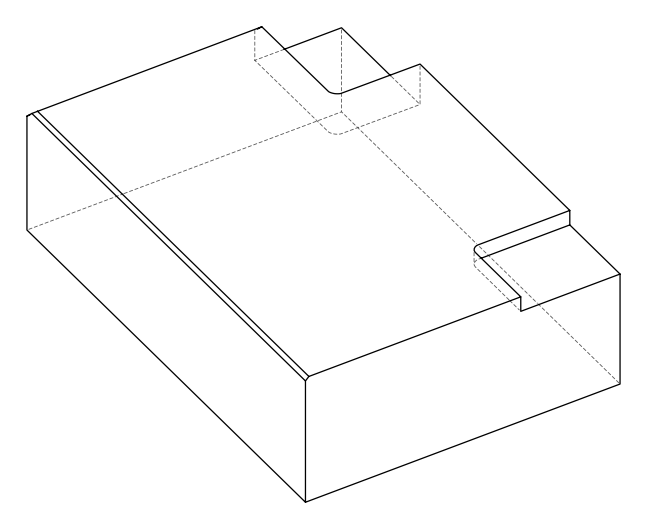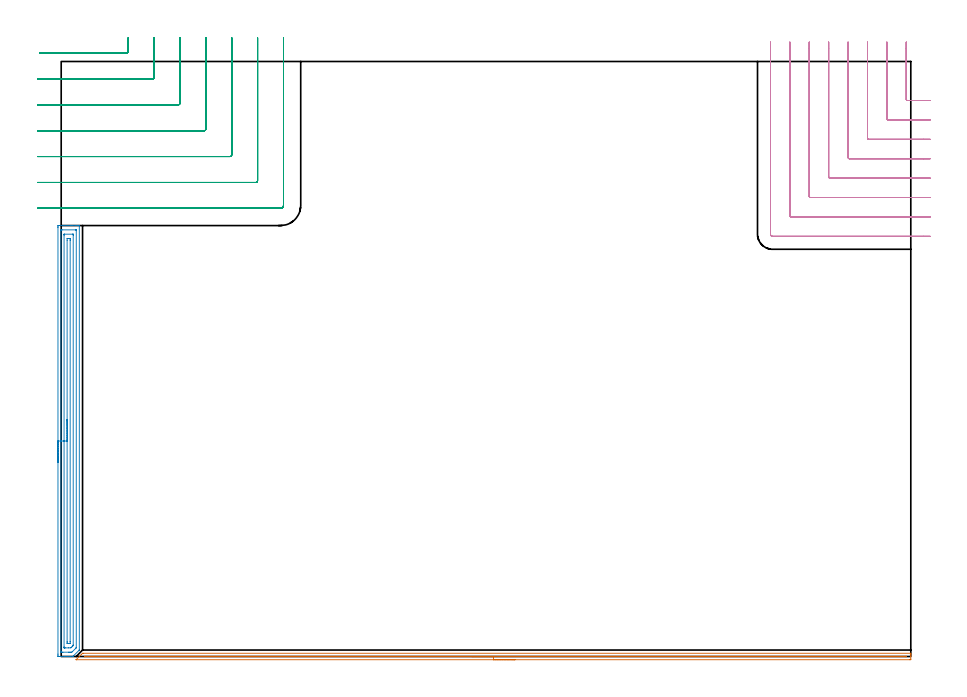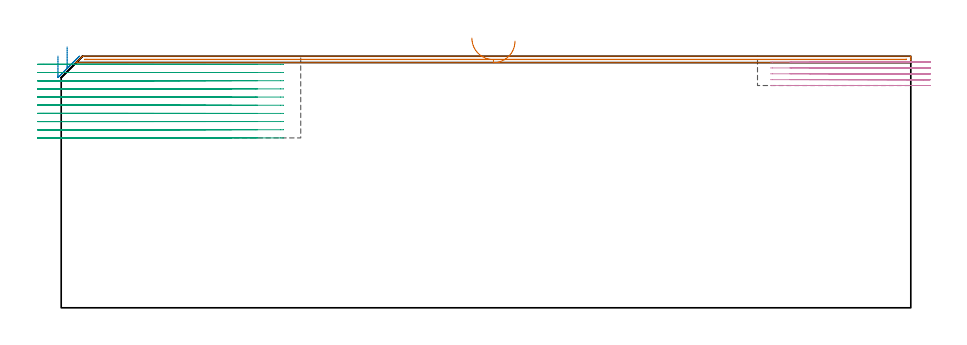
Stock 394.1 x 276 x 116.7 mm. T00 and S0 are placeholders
(PLAN: 4 operations, 2 tool changes, 40.7 min)
(1 AREA_MILL | FG_CHAMFER_SURFACE | UGT0205_001 | 6.31 min | 1754 mm3)
(2 AREA_MILL_1 | FG_CHAMFER_SURFACE_1 | UGT0205_001 | 6.59 min | 10063 mm3)
(3 MILL_CORNER_NOTCH_RECTANGULAR | CORNER_NOTCH_RECTANGULAR | NXT0201_012 | Follow Part, ap 4, ae 75% | 18.79 min | 319456 mm3)
(4 MILL_CORNER_NOTCH_RECTANGULAR_1 | CORNER_NOTCH_RECTANGULAR_1 | NXT0201_011 | Follow Part, ap 3, ae 75% | 8.99 min | 84073 mm3)
(TOOL UGT0205_001 | Chamfer Mill 20 x 3 x 45 deg. | D20 FL50 Z2)
(TOOL NXT0201_012 | ENDMILL 16mm [2P460-1600-NA 1630] | D16 FL38 Z6)
(TOOL NXT0201_011 | ENDMILL 12mm [2P460-1200-NA 1630] | D12 FL38 Z6)
(OP 1 AREA_MILL)
G17 G21 G94 G90
T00 M6
G54
G17 G0 G90 X210.5 Y-1.5 S1061 M3
G43 Z126.7 H0
Z123.7
G94 G1 X210.462 Z122.828 F250.
X210.348 Z121.963
X210.159 Z121.112
X209.897 Z120.28
X209.563 Z119.474
X209.16 Z118.7
X208.692 Z117.964
X208.16 Z117.272
X207.571 Z116.629
X206.928 Z116.04
X206.236 Z115.508
X205.5 Z115.04
X204.726 Z114.637
X203.92 Z114.303
X203.088 Z114.041
X202.236 Z113.852
X201.372 Z113.738
X200.5 Z113.7
X7.006
X6.924 Y-1.495 Z113.703
X6.918 Y-1.493 Z113.705
X6.924 Y-1.475 Z113.722
X9.347 Y0.947 Z116.147
X9.89 Y1.491 Z116.687
X9.903 Y1.494 Z116.689
X10.199 Y1.5 Z116.7
X393.928
X394.09 Y1.497 Z116.688
X394.093 Y1.44 Z116.632
X394.1 Y1.031 Z116.231
Y0.689 Z115.889
Y0. Z115.195
Y-1.237 Z113.96
X394.098 Y-1.491 Z113.705
X393.624 Y-1.5 Z113.7
X200.5
Y-0.086 Z115.114
X11.007 Y-0.085 Z115.115
X10.836 Y-0.083 Z115.117
X10.788 Y-0.08 Z115.12
X10.782 Y-0.078 Z115.122
Y-0.075 Z115.125
X10.811 Y-0.042 Z115.158
X10.853 Y0. Z115.2
X10.936 Y0.074 Z115.274
X11.013 Y0.08 Z115.28
X11.093 Y0.082 Z115.282
X11.901 Y0.086 Z115.286
X11.986
X391.78 Y0.085 Z115.285
X391.951 Y0.084 Z115.284
X392.065 Y0.08 Z115.28
X392.092 Y0.077 Z115.277
X392.095 Y0.074 Z115.274
X392.097 Y0.058 Z115.258
X392.098 Y0. Z115.2
X392.094 Y-0.05 Z115.15
X392.09 Y-0.073 Z115.127
X392.082 Y-0.079 Z115.121
X392.037 Y-0.081 Z115.119
X391.866 Y-0.085 Z115.115
X391.78 Y-0.086 Z115.114
X391.694
X200.5
X199.628 Z115.152
X198.764 Z115.266
X197.912 Z115.455
X197.08 Z115.717
X196.274 Z116.051
X195.5 Z116.454
X194.764 Z116.923
X194.072 Z117.454
X193.429 Z118.043
X192.84 Z118.686
X192.308 Z119.378
X191.84 Z120.114
X191.437 Z120.888
X191.103 Z121.694
X190.841 Z122.526
X190.652 Z123.378
X190.538 Z124.243
X190.5 Z125.114
G0 Z126.7
M5
M2
(OP 2 AREA_MILL_1)
G17 G21 G94 G90
T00 M6
G54
G17 G0 G90 X-1.5 Y89.95 S1061 M3
G43 Z126.7 H0
Z116.8
G94 G1 Y89.988 Z115.928 F250.
Y90.102 Z115.063
Y90.291 Z114.212
Y90.553 Z113.38
Y90.887 Z112.574
Y91.29 Z111.8
Y91.758 Z111.064
Y92.29 Z110.372
Y92.879 Z109.729
Y93.522 Z109.14
Y94.214 Z108.608
Y94.95 Z108.14
Y95.724 Z107.737
Y96.53 Z107.403
Y97.362 Z107.141
Y98.214 Z106.952
Y99.078 Z106.838
Y99.95 Z106.8
Y198.943
X-1.499 Y199.313 Z106.801
X-1.494 Y199.828 Z106.803
X-1.492 Y199.892 Z106.805
X-0.981 Y199.9 Z107.316
X4.336 Z112.631
X4.941 Z113.238
X5.222 Z113.519
X6.995 Z115.29
X7.558 Z115.857
X7.881 Z116.18
X8.071 Z116.37
X8.377 Y199.893 Z116.668
X8.397 Y199.89 Z116.688
X8.4 Y199.758 Z116.7
Y3.26
X8.399 Y3.005 Z116.685
X8.346 Y2.945 Z116.644
X5.691 Y0.29 Z113.988
X5.518 Y0.119 Z113.815
X5.405 Y0.01 Z113.703
X5.229 Y0. Z113.529
X4.336 Z112.635
X4.013 Z112.312
X3.45 Z111.746
X3.168 Z111.465
X2.564 Z110.86
X2.282 Z110.579
X1.677 Z109.972
X-0.981 Y0.001 Z107.315
X-1.214 Y0.003 Z107.082
X-1.491 Y0.008 Z106.805
X-1.494 Y0.072 Z106.803
X-1.499 Y0.587 Z106.801
X-1.5 Y1.109 Z106.8
Y99.95
X-0.086 Z108.214
Y197.521
X-0.084 Y197.751 Z108.216
X-0.081 Y197.86 Z108.219
X-0.08 Y197.88 Z108.22
X-0.048 Y197.89 Z108.252
X0.056 Y197.893 Z108.356
X0.425 Y197.899 Z108.725
X6.628 Y197.9 Z114.928
X6.855 Y197.897 Z115.155
X6.939 Y197.893 Z115.239
X6.971 Y197.89 Z115.271
X6.979 Y197.856 Z115.279
X6.986 Y197.531 Z115.286
X6.985 Y4.152 Z115.285
X6.979 Y4.047 Z115.279
X6.899 Y3.96 Z115.199
X6.768 Y3.823 Z115.068
X6.603 Y3.654 Z114.903
X5.271 Y2.321 Z113.571
X5.222 Y2.274 Z113.522
X4.957 Y2.018 Z113.257
X4.698 Y2.006 Z112.998
X4.336 Y2.002 Z112.636
X3.817 Y2. Z112.117
X3.45 Z111.75
X0.791 Z109.091
X0.272 Z108.572
X0.045 Y2.003 Z108.345
X-0.039 Y2.007 Z108.261
X-0.071 Y2.009 Z108.229
X-0.079 Y2.044 Z108.221
X-0.086 Y2.369 Z108.214
Y99.95
X1.328 Z109.628
Y195.208
X1.33 Y195.748 Z109.63
X1.332 Y195.836 Z109.632
X1.335 Y195.877 Z109.635
X1.338 Y195.89 Z109.638
X1.376 Y195.893 Z109.676
X1.528 Y195.899 Z109.828
X5.222 Y195.9 Z113.522
X5.373 Y195.898 Z113.673
X5.474 Y195.895 Z113.774
X5.552 Y195.89 Z113.852
X5.565 Y195.879 Z113.865
X5.567 Y195.864 Z113.867
X5.569 Y195.748 Z113.869
X5.571 Y195.398 Z113.871
Y5.313
X5.569 Y5.178 Z113.869
X5.567 Y5.111 Z113.867
X5.565 Y5.082 Z113.865
X5.535 Y5.043 Z113.835
X5.381 Y4.883 Z113.681
X5.222 Y4.722 Z113.522
X4.937 Y4.439 Z113.237
X4.644 Y4.152 Z112.944
X4.481 Y4.006 Z112.781
X3.45 Y4. Z111.75
X1.828 Z110.128
X1.677 Z109.977
X1.527 Y4.002 Z109.827
X1.426 Y4.005 Z109.726
X1.347 Y4.01 Z109.647
X1.335 Y4.021 Z109.635
X1.333 Y4.036 Z109.633
X1.331 Y4.152 Z109.631
X1.329 Y4.502 Z109.629
X1.328 Y99.95 Z109.628
X2.743 Z111.043
Y193.075
X2.747 Y193.782 Z111.047
X2.749 Y193.879 Z111.049
X2.835 Y193.89 Z111.135
X3.04 Y193.895 Z111.34
X3.45 Y193.9 Z111.75
X3.516 Z111.816
X3.883 Y193.897 Z112.183
X4.067 Y193.892 Z112.367
X4.15 Y193.888 Z112.45
X4.152 Y193.826 Z112.452
X4.157 Y193.255 Z112.457
Y193.075
Y7.006
X4.156 Y6.825 Z112.456
X4.151 Y6.12 Z112.451
X4.057 Y6.018 Z112.357
X3.86 Y6.01 Z112.16
X3.45 Y6.001 Z111.75
X3.384 Y6. Z111.684
X3.016 Y6.003 Z111.316
X2.833 Y6.008 Z111.133
X2.75 Y6.012 Z111.05
X2.748 Y6.074 Z111.048
X2.743 Y6.645 Z111.043
Y6.825
Y99.95
Y100.822 Z111.081
Y101.686 Z111.195
Y102.538 Z111.383
Y103.37 Z111.646
Y104.176 Z111.98
Y104.95 Z112.382
Y105.686 Z112.851
Y106.378 Z113.382
Y107.021 Z113.972
Y107.61 Z114.615
Y108.142 Z115.307
Y108.61 Z116.043
Y109.013 Z116.816
Y109.347 Z117.622
Y109.609 Z118.454
Y109.798 Z119.306
Y109.912 Z120.171
Y109.95 Z121.043
G0 Z126.7
M5
M2
(OP 3 MILL_CORNER_NOTCH_RECTANGULAR)
G17 G21 G94 G90
T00 M6
G54
G17 G0 G90 X-9.985 Y279.9 S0 M3
G43 Z126.7 H1
Z112.91
G94 G1 X-6.985 F250.
X30.306 F500.
G3 X31.1 Y280.694 R0.8
G1 Y284.
Y287. F250.
G0 Z126.7
X-11. Y267.9
Z112.91
G1 X-8.
X42.305 F500.
G3 X43.1 Y268.695 R0.8
G1 Y284.
Y287. F250.
G0 Z126.7
X-11. Y255.9
Z112.91
G1 X-8.
X54.305 F500.
G3 X55.1 Y256.695 R0.8
G1 Y284.
Y287. F250.
G0 Z126.7
X-11. Y243.9
Z112.91
G1 X-8.
X66.305 F500.
G3 X67.1 Y244.695 R0.8
G1 Y284.
Y287. F250.
G0 Z126.7
X-11. Y231.9
Z112.91
G1 X-8.
X78.304 F500.
G3 X79.1 Y232.696 R0.8
G1 Y284.
Y287. F250.
G0 Z126.7
X-11. Y219.9
Z112.91
G1 X-8.
X90.304 F500.
G3 X91.1 Y220.696 R0.8
G1 Y284.
Y287. F250.
G0 Z126.7
X-11. Y207.9
Z112.91
G1 X-8.
X101.7 F500.
G3 X103.1 Y209.3 R1.4
G1 Y284.
Y287. F250.
G0 Z126.7
X-9.985 Y279.9
Z109.12
G1 X-6.985
X30.306 F500.
G3 X31.1 Y280.694 R0.8
G1 Y284.
Y287. F250.
G0 Z126.7
X-11. Y267.9
Z109.12
G1 X-8.
X42.305 F500.
G3 X43.1 Y268.695 R0.8
G1 Y284.
Y287. F250.
G0 Z126.7
X-11. Y255.9
Z109.12
G1 X-8.
X54.305 F500.
G3 X55.1 Y256.695 R0.8
G1 Y284.
Y287. F250.
G0 Z126.7
X-11. Y243.9
Z109.12
G1 X-8.
X66.305 F500.
G3 X67.1 Y244.695 R0.8
G1 Y284.
Y287. F250.
G0 Z126.7
X-11. Y231.9
Z109.12
G1 X-8.
X78.305 F500.
G3 X79.1 Y232.696 R0.8
G1 Y284.
Y287. F250.
G0 Z126.7
X-11. Y219.9
Z109.12
G1 X-8.
X90.304 F500.
G3 X91.1 Y220.696 R0.8
G1 Y284.
Y287. F250.
G0 Z126.7
X-11. Y207.9
Z109.12
G1 X-8.
X101.7 F500.
G3 X103.1 Y209.3 R1.4
G1 Y284.
Y287. F250.
G0 Z126.7
X-9.985 Y279.9
Z105.33
G1 X-6.985
X30.306 F500.
G3 X31.1 Y280.694 R0.8
G1 Y284.
Y287. F250.
G0 Z126.7
X-11. Y267.9
Z105.33
G1 X-8.
X42.305 F500.
G3 X43.1 Y268.695 R0.8
G1 Y284.
Y287. F250.
G0 Z126.7
X-11. Y255.9
Z105.33
G1 X-8.
X54.305 F500.
G3 X55.1 Y256.695 R0.8
G1 Y284.
Y287. F250.
G0 Z126.7
X-11. Y243.9
Z105.33
G1 X-8.
X66.305 F500.
G3 X67.1 Y244.695 R0.8
G1 Y284.
Y287. F250.
G0 Z126.7
X-11. Y231.9
Z105.33
G1 X-8.
X78.305 F500.
G3 X79.1 Y232.696 R0.8
G1 Y284.
Y287. F250.
G0 Z126.7
X-11. Y219.9
Z105.33
G1 X-8.
X90.304 F500.
G3 X91.1 Y220.696 R0.8
G1 Y284.
Y287. F250.
G0 Z126.7
X-11. Y207.9
Z105.33
G1 X-8.
X101.7 F500.
G3 X103.1 Y209.3 R1.4
G1 Y284.
Y287. F250.
G0 Z126.7
X-9.985 Y279.9
Z101.54
G1 X-6.985
X30.306 F500.
G3 X31.1 Y280.694 R0.8
G1 Y284.
Y287. F250.
G0 Z126.7
X-11. Y267.9
Z101.54
G1 X-8.
X42.305 F500.
G3 X43.1 Y268.695 R0.8
G1 Y284.
Y287. F250.
G0 Z126.7
X-11. Y255.9
Z101.54
G1 X-8.
X54.305 F500.
G3 X55.1 Y256.695 R0.8
G1 Y284.
Y287. F250.
G0 Z126.7
X-11. Y243.9
Z101.54
G1 X-8.
X66.305 F500.
G3 X67.1 Y244.695 R0.8
G1 Y284.
Y287. F250.
G0 Z126.7
X-11. Y231.9
Z101.54
G1 X-8.
X78.305 F500.
G3 X79.1 Y232.696 R0.8
G1 Y284.
Y287. F250.
G0 Z126.7
X-11. Y219.9
Z101.54
G1 X-8.
X90.304 F500.
G3 X91.1 Y220.696 R0.8
G1 Y284.
Y287. F250.
G0 Z126.7
X-11. Y207.9
Z101.54
G1 X-8.
X101.7 F500.
G3 X103.1 Y209.3 R1.4
G1 Y284.
Y287. F250.
G0 Z126.7
X-9.985 Y279.9
Z97.75
G1 X-6.985
X30.306 F500.
G3 X31.1 Y280.694 R0.8
G1 Y284.
Y287. F250.
G0 Z126.7
X-11. Y267.9
Z97.75
G1 X-8.
X42.305 F500.
G3 X43.1 Y268.695 R0.8
G1 Y284.
Y287. F250.
G0 Z126.7
X-11. Y255.9
Z97.75
G1 X-8.
X54.305 F500.
G3 X55.1 Y256.695 R0.8
G1 Y284.
Y287. F250.
G0 Z126.7
X-11. Y243.9
Z97.75
G1 X-8.
X66.305 F500.
G3 X67.1 Y244.695 R0.8
G1 Y284.
Y287. F250.
G0 Z126.7
X-11. Y231.9
Z97.75
G1 X-8.
X78.305 F500.
G3 X79.1 Y232.696 R0.8
G1 Y284.
Y287. F250.
G0 Z126.7
X-11. Y219.9
Z97.75
G1 X-8.
X90.304 F500.
G3 X91.1 Y220.696 R0.8
G1 Y284.
Y287. F250.
G0 Z126.7
X-11. Y207.9
Z97.75
G1 X-8.
X101.7 F500.
G3 X103.1 Y209.3 R1.4
G1 Y284.
Y287. F250.
G0 Z126.7
X-9.985 Y279.9
Z93.96
G1 X-6.985
X30.306 F500.
G3 X31.1 Y280.694 R0.8
G1 Y284.
Y287. F250.
G0 Z126.7
X-11. Y267.9
Z93.96
G1 X-8.
X42.305 F500.
G3 X43.1 Y268.695 R0.8
G1 Y284.
Y287. F250.
G0 Z126.7
X-11. Y255.9
Z93.96
G1 X-8.
X54.305 F500.
G3 X55.1 Y256.695 R0.8
G1 Y284.
Y287. F250.
G0 Z126.7
X-11. Y243.9
Z93.96
G1 X-8.
X66.305 F500.
G3 X67.1 Y244.695 R0.8
G1 Y284.
Y287. F250.
G0 Z126.7
X-11. Y231.9
Z93.96
G1 X-8.
X78.305 F500.
G3 X79.1 Y232.696 R0.8
G1 Y284.
Y287. F250.
G0 Z126.7
X-11. Y219.9
Z93.96
G1 X-8.
X90.304 F500.
G3 X91.1 Y220.696 R0.8
G1 Y284.
Y287. F250.
G0 Z126.7
X-11. Y207.9
Z93.96
G1 X-8.
X101.7 F500.
G3 X103.1 Y209.3 R1.4
G1 Y284.
Y287. F250.
G0 Z126.7
X-9.985 Y279.9
Z90.17
G1 X-6.985
X30.306 F500.
G3 X31.1 Y280.694 R0.8
G1 Y284.
Y287. F250.
G0 Z126.7
X-11. Y267.9
Z90.17
G1 X-8.
X42.305 F500.
G3 X43.1 Y268.695 R0.8
G1 Y284.
Y287. F250.
G0 Z126.7
X-11. Y255.9
Z90.17
G1 X-8.
X54.305 F500.
G3 X55.1 Y256.695 R0.8
G1 Y284.
Y287. F250.
G0 Z126.7
X-11. Y243.9
Z90.17
G1 X-8.
X66.305 F500.
G3 X67.1 Y244.695 R0.8
G1 Y284.
Y287. F250.
G0 Z126.7
X-11. Y231.9
Z90.17
G1 X-8.
X78.305 F500.
G3 X79.1 Y232.696 R0.8
G1 Y284.
Y287. F250.
G0 Z126.7
X-11. Y219.9
Z90.17
G1 X-8.
X90.304 F500.
G3 X91.1 Y220.696 R0.8
G1 Y284.
Y287. F250.
G0 Z126.7
X-11. Y207.9
Z90.17
G1 X-8.
X101.7 F500.
G3 X103.1 Y209.3 R1.4
G1 Y284.
Y287. F250.
G0 Z126.7
X-9.985 Y279.9
Z86.38
G1 X-6.985
X30.306 F500.
G3 X31.1 Y280.694 R0.8
G1 Y284.
Y287. F250.
G0 Z126.7
X-11. Y267.9
Z86.38
G1 X-8.
X42.305 F500.
G3 X43.1 Y268.695 R0.8
G1 Y284.
Y287. F250.
G0 Z126.7
X-11. Y255.9
Z86.38
G1 X-8.
X54.305 F500.
G3 X55.1 Y256.695 R0.8
G1 Y284.
Y287. F250.
G0 Z126.7
X-11. Y243.9
Z86.38
G1 X-8.
X66.305 F500.
G3 X67.1 Y244.695 R0.8
G1 Y284.
Y287. F250.
G0 Z126.7
X-11. Y231.9
Z86.38
G1 X-8.
X78.305 F500.
G3 X79.1 Y232.696 R0.8
G1 Y284.
Y287. F250.
G0 Z126.7
X-11. Y219.9
Z86.38
G1 X-8.
X90.304 F500.
G3 X91.1 Y220.696 R0.8
G1 Y284.
Y287. F250.
G0 Z126.7
X-11. Y207.9
Z86.38
G1 X-8.
X101.7 F500.
G3 X103.1 Y209.3 R1.4
G1 Y284.
Y287. F250.
G0 Z126.7
X-9.985 Y279.9
Z82.59
G1 X-6.985
X30.306 F500.
G3 X31.1 Y280.694 R0.8
G1 Y284.
Y287. F250.
G0 Z126.7
X-11. Y267.9
Z82.59
G1 X-8.
X42.305 F500.
G3 X43.1 Y268.695 R0.8
G1 Y284.
Y287. F250.
G0 Z126.7
X-11. Y255.9
Z82.59
G1 X-8.
X54.305 F500.
G3 X55.1 Y256.695 R0.8
G1 Y284.
Y287. F250.
G0 Z126.7
X-11. Y243.9
Z82.59
G1 X-8.
X66.305 F500.
G3 X67.1 Y244.695 R0.8
G1 Y284.
Y287. F250.
G0 Z126.7
X-11. Y231.9
Z82.59
G1 X-8.
X78.305 F500.
G3 X79.1 Y232.696 R0.8
G1 Y284.
Y287. F250.
G0 Z126.7
X-11. Y219.9
Z82.59
G1 X-8.
X90.304 F500.
G3 X91.1 Y220.696 R0.8
G1 Y284.
Y287. F250.
G0 Z126.7
X-11. Y207.9
Z82.59
G1 X-8.
X101.7 F500.
G3 X103.1 Y209.3 R1.4
G1 Y284.
Y287. F250.
G0 Z126.7
X-9.985 Y279.9
Z78.8
G1 X-6.985
X30.306 F500.
G3 X31.1 Y280.694 R0.8
G1 Y284.
Y287. F250.
G0 Z126.7
X-11. Y267.9
Z78.8
G1 X-8.
X42.305 F500.
G3 X43.1 Y268.695 R0.8
G1 Y284.
Y287. F250.
G0 Z126.7
X-11. Y255.9
Z78.8
G1 X-8.
X54.305 F500.
G3 X55.1 Y256.695 R0.8
G1 Y284.
Y287. F250.
G0 Z126.7
X-11. Y243.9
Z78.8
G1 X-8.
X66.305 F500.
G3 X67.1 Y244.695 R0.8
G1 Y284.
Y287. F250.
G0 Z126.7
X-11. Y231.9
Z78.8
G1 X-8.
X78.305 F500.
G3 X79.1 Y232.696 R0.8
G1 Y284.
Y287. F250.
G0 Z126.7
X-11. Y219.9
Z78.8
G1 X-8.
X90.304 F500.
G3 X91.1 Y220.696 R0.8
G1 Y284.
Y287. F250.
G0 Z126.7
X-11. Y207.9
Z78.8
G1 X-8.
X101.7 F500.
G3 X103.1 Y209.3 R1.4
G1 Y284.
Y287. F250.
G0 Z126.7
M5
M2
(OP 4 MILL_CORNER_NOTCH_RECTANGULAR_1)
G17 G21 G94 G90
T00 M6
G54
G17 G0 G90 X392. Y285. S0 M3
G43 Z126.7 H1
Z113.98
G94 G1 Y282. F250.
Y258.495 F500.
G3 X392.595 Y257.9 R0.6
G1 X400.1
X403.1 F250.
G0 Z126.7
X383. Y285.
Z113.98
G1 Y282.
Y249.495 F500.
G3 X383.595 Y248.9 R0.6
G1 X400.1
X403.1 F250.
G0 Z126.7
X374. Y285.
Z113.98
G1 Y282.
Y240.496 F500.
G3 X374.596 Y239.9 R0.6
G1 X400.1
X403.1 F250.
G0 Z126.7
X365. Y285.
Z113.98
G1 Y282.
Y231.496 F500.
G3 X365.596 Y230.9 R0.6
G1 X400.1
X403.1 F250.
G0 Z126.7
X356. Y285.
Z113.98
G1 Y282.
Y222.496 F500.
G3 X356.596 Y221.9 R0.6
G1 X400.1
X403.1 F250.
G0 Z126.7
X347. Y285.
Z113.98
G1 Y282.
Y213.496 F500.
G3 X347.596 Y212.9 R0.6
G1 X400.1
X403.1 F250.
G0 Z126.7
X338. Y285.
Z113.98
G1 Y282.
Y204.496 F500.
G3 X338.596 Y203.9 R0.6
G1 X400.1
X403.1 F250.
G0 Z126.7
X329. Y285.
Z113.98
G1 Y282.
Y195.9 F500.
G3 X330. Y194.9 R1.
G1 X400.1
X403.1 F250.
G0 Z126.7
X392. Y285.
Z111.26
G1 Y282.
Y258.495 F500.
G3 X392.595 Y257.9 R0.6
G1 X400.1
X403.1 F250.
G0 Z126.7
X383. Y285.
Z111.26
G1 Y282.
Y249.495 F500.
G3 X383.595 Y248.9 R0.6
G1 X400.1
X403.1 F250.
G0 Z126.7
X374. Y285.
Z111.26
G1 Y282.
Y240.496 F500.
G3 X374.596 Y239.9 R0.6
G1 X400.1
X403.1 F250.
G0 Z126.7
X365. Y285.
Z111.26
G1 Y282.
Y231.496 F500.
G3 X365.596 Y230.9 R0.6
G1 X400.1
X403.1 F250.
G0 Z126.7
X356. Y285.
Z111.26
G1 Y282.
Y222.496 F500.
G3 X356.596 Y221.9 R0.6
G1 X400.1
X403.1 F250.
G0 Z126.7
X347. Y285.
Z111.26
G1 Y282.
Y213.496 F500.
G3 X347.596 Y212.9 R0.6
G1 X400.1
X403.1 F250.
G0 Z126.7
X338. Y285.
Z111.26
G1 Y282.
Y204.496 F500.
G3 X338.596 Y203.9 R0.6
G1 X400.1
X403.1 F250.
G0 Z126.7
X329. Y285.
Z111.26
G1 Y282.
Y195.9 F500.
G3 X330. Y194.9 R1.
G1 X400.1
X403.1 F250.
G0 Z126.7
X392. Y285.
Z108.54
G1 Y282.
Y258.495 F500.
G3 X392.595 Y257.9 R0.6
G1 X400.1
X403.1 F250.
G0 Z126.7
X383. Y285.
Z108.54
G1 Y282.
Y249.495 F500.
G3 X383.595 Y248.9 R0.6
G1 X400.1
X403.1 F250.
G0 Z126.7
X374. Y285.
Z108.54
G1 Y282.
Y240.496 F500.
G3 X374.596 Y239.9 R0.6
G1 X400.1
X403.1 F250.
G0 Z126.7
X365. Y285.
Z108.54
G1 Y282.
Y231.496 F500.
G3 X365.596 Y230.9 R0.6
G1 X400.1
X403.1 F250.
G0 Z126.7
X356. Y285.
Z108.54
G1 Y282.
Y222.496 F500.
G3 X356.596 Y221.9 R0.6
G1 X400.1
X403.1 F250.
G0 Z126.7
X347. Y285.
Z108.54
G1 Y282.
Y213.496 F500.
G3 X347.596 Y212.9 R0.6
G1 X400.1
X403.1 F250.
G0 Z126.7
X338. Y285.
Z108.54
G1 Y282.
Y204.496 F500.
G3 X338.596 Y203.9 R0.6
G1 X400.1
X403.1 F250.
G0 Z126.7
X329. Y285.
Z108.54
G1 Y282.
Y195.9 F500.
G3 X330. Y194.9 R1.
G1 X400.1
X403.1 F250.
G0 Z126.7
X392. Y285.
Z105.82
G1 Y282.
Y258.495 F500.
G3 X392.595 Y257.9 R0.6
G1 X400.1
X403.1 F250.
G0 Z126.7
X383. Y285.
Z105.82
G1 Y282.
Y249.495 F500.
G3 X383.595 Y248.9 R0.6
G1 X400.1
X403.1 F250.
G0 Z126.7
X374. Y285.
Z105.82
G1 Y282.
Y240.496 F500.
G3 X374.596 Y239.9 R0.6
G1 X400.1
X403.1 F250.
G0 Z126.7
X365. Y285.
Z105.82
G1 Y282.
Y231.496 F500.
G3 X365.596 Y230.9 R0.6
G1 X400.1
X403.1 F250.
G0 Z126.7
X356. Y285.
Z105.82
G1 Y282.
Y222.496 F500.
G3 X356.596 Y221.9 R0.6
G1 X400.1
X403.1 F250.
G0 Z126.7
X347. Y285.
Z105.82
G1 Y282.
Y213.496 F500.
G3 X347.596 Y212.9 R0.6
G1 X400.1
X403.1 F250.
G0 Z126.7
X338. Y285.
Z105.82
G1 Y282.
Y204.496 F500.
G3 X338.596 Y203.9 R0.6
G1 X400.1
X403.1 F250.
G0 Z126.7
X329. Y285.
Z105.82
G1 Y282.
Y195.9 F500.
G3 X330. Y194.9 R1.
G1 X400.1
X403.1 F250.
G0 Z126.7
X392. Y285.
Z103.1
G1 Y282.
Y258.495 F500.
G3 X392.595 Y257.9 R0.6
G1 X400.1
X403.1 F250.
G0 Z126.7
X383. Y285.
Z103.1
G1 Y282.
Y249.495 F500.
G3 X383.595 Y248.9 R0.6
G1 X400.1
X403.1 F250.
G0 Z126.7
X374. Y285.
Z103.1
G1 Y282.
Y240.496 F500.
G3 X374.596 Y239.9 R0.6
G1 X400.1
X403.1 F250.
G0 Z126.7
X365. Y285.
Z103.1
G1 Y282.
Y231.496 F500.
G3 X365.596 Y230.9 R0.6
G1 X400.1
X403.1 F250.
G0 Z126.7
X356. Y285.
Z103.1
G1 Y282.
Y222.496 F500.
G3 X356.596 Y221.9 R0.6
G1 X400.1
X403.1 F250.
G0 Z126.7
X347. Y285.
Z103.1
G1 Y282.
Y213.496 F500.
G3 X347.596 Y212.9 R0.6
G1 X400.1
X403.1 F250.
G0 Z126.7
X338. Y285.
Z103.1
G1 Y282.
Y204.496 F500.
G3 X338.596 Y203.9 R0.6
G1 X400.1
X403.1 F250.
G0 Z126.7
X329. Y285.
Z103.1
G1 Y282.
Y195.9 F500.
G3 X330. Y194.9 R1.
G1 X400.1
X403.1 F250.
G0 Z126.7
M5
M2
